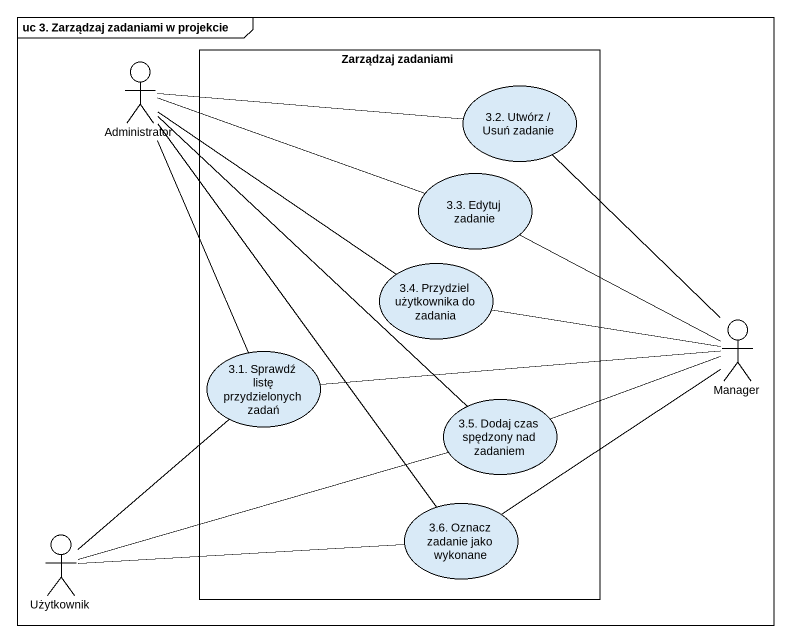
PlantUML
@startuml
mainframe uc 3. Zarządzaj zadaniami w projekcie
actor Administrator
rectangle "Zarządzaj zadaniami" as Zarządzaj_zadaniami {
  usecase "3.2. Utwórz / Usuń zadanie" as u3_2_Utwórz_Usuń_zadanie
  usecase "3.3. Edytuj zadanie" as u3_3_Edytuj_zadanie
  usecase "3.4. Przydziel użytkownika do zadania" as u3_4_Przydziel_użytkownika
  usecase "3.1. Sprawdź listę przydzielonych zadań" as u3_1_Sprawdź_listę
  usecase "3.5. Dodaj czas spędzony nad zadaniem" as u3_5_Dodaj_czas_spędzony_nad
  usecase "3.6. Oznacz zadanie jako wykonane" as u3_6_Oznacz_zadanie_jako
}
actor Manager
actor Użytkownik
Administrator -right- u3_2_Utwórz_Usuń_zadanie
Administrator -right- u3_3_Edytuj_zadanie
Administrator -- u3_4_Przydziel_użytkownika
Administrator -- u3_1_Sprawdź_listę
Administrator -- u3_5_Dodaj_czas_spędzony_nad
Administrator -- u3_6_Oznacz_zadanie_jako
u3_3_Edytuj_zadanie -right- Manager
Manager -up- u3_2_Utwórz_Usuń_zadanie
Manager -left- u3_4_Przydziel_użytkownika
Manager -left- u3_1_Sprawdź_listę
Manager -- u3_6_Oznacz_zadanie_jako
u3_5_Dodaj_czas_spędzony_nad -right- Manager
Użytkownik -up- u3_1_Sprawdź_listę
Użytkownik -right- u3_5_Dodaj_czas_spędzony_nad
Użytkownik -right- u3_6_Oznacz_zadanie_jako
@enduml
